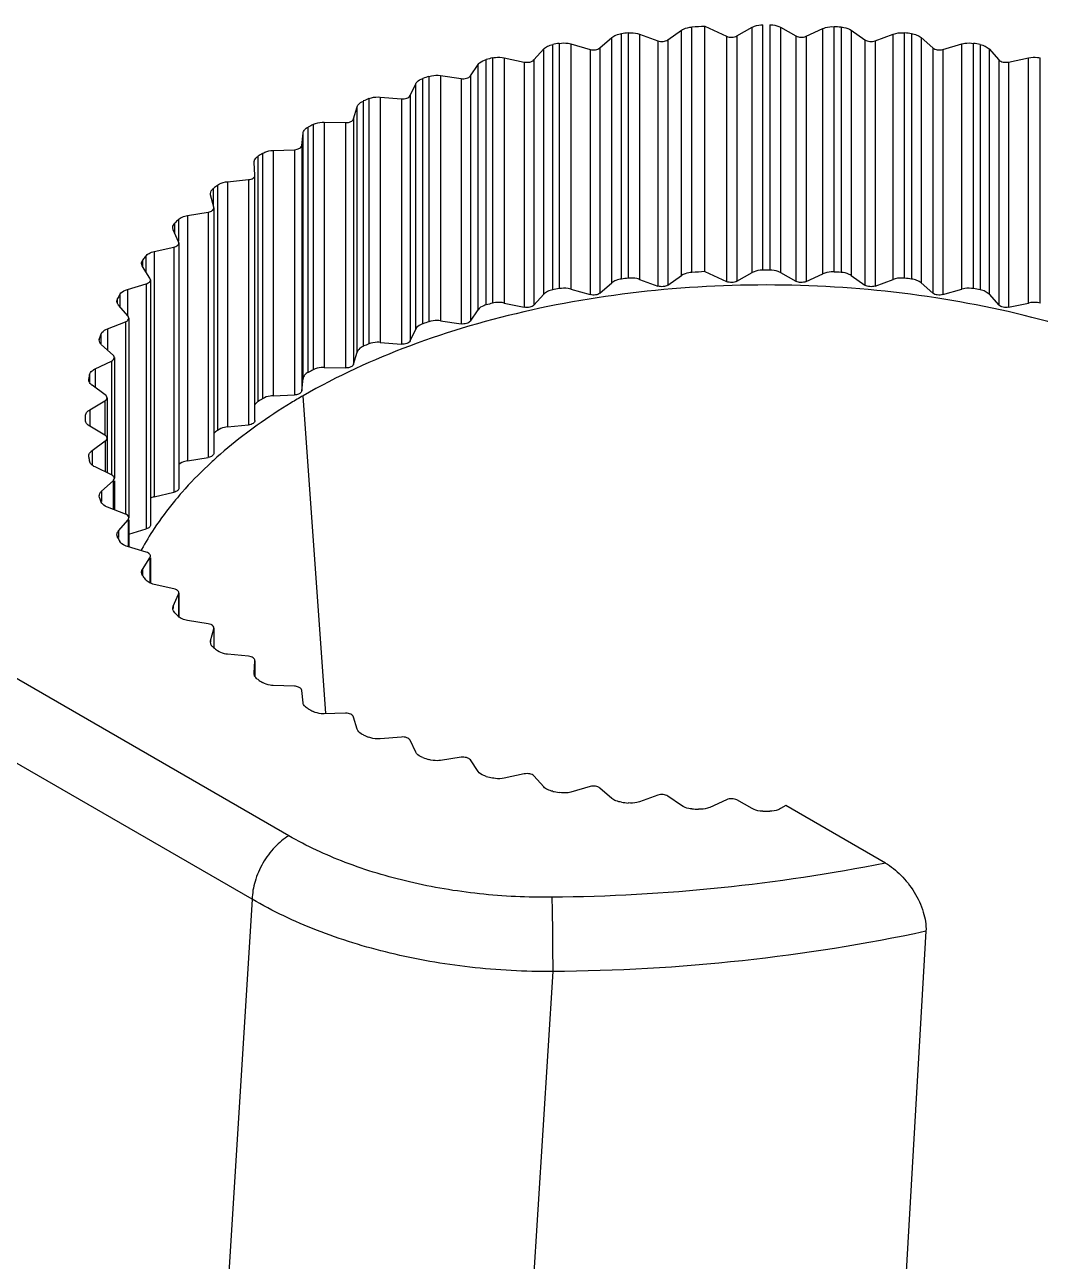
# Model space of a CAD drawing. Extents: x 0 to 781, y 0 to 572.
# Drawn here: x 656.82 to 676.43, y 366.66 to 390.54 of the extents above; entities that cross this region are included whole.
import ezdxf

# ---------------------------------------------------------------- set-up
doc = ezdxf.new("R2010")
doc.units = 0
doc.header["$LTSCALE"] = 10
doc.header["$MEASUREMENT"] = 0
doc.layers.get('0').update_dxf_attribs({"linetype": 'CONTINUOUS'})

msp = doc.modelspace()

# ---------------------------------------------------------------- linework, layer by layer
at = {"color": 7, "linetype": 'Continuous'}
for p, q in [((668.339, 385.627), (668.339, 390.363)), ((668.469, 390.379), (668.469, 385.643)), ((668.69, 390.355), (669.039, 390.227)), ((668.69, 390.355), (668.69, 385.62)), ((669.235, 390.245), (669.499, 390.429)), ((669.499, 385.693), (669.499, 390.429)), ((669.697, 385.755), (669.697, 390.491)), ((669.951, 390.506), (670.369, 390.314)), ((669.951, 385.77), (669.951, 390.506)), ((670.567, 390.32), (670.863, 390.487)), ((670.863, 385.751), (670.863, 390.487)), ((671.071, 385.801), (671.071, 390.537)), ((671.204, 390.537), (671.204, 385.801)), ((671.412, 390.487), (671.708, 390.32)), ((671.412, 390.487), (671.412, 385.751)), ((671.906, 390.314), (672.23, 390.462)), ((672.23, 385.727), (672.23, 390.462)), ((672.446, 385.763), (672.446, 390.499)), ((672.578, 390.491), (672.578, 385.755)), ((672.776, 390.429), (673.04, 390.245)), ((672.776, 390.429), (672.776, 385.693)), ((673.236, 390.227), (673.585, 390.355)), ((673.585, 385.62), (673.585, 390.355)), ((673.807, 385.643), (673.807, 390.379)), ((673.937, 390.363), (673.937, 385.627)), ((667.011, 385.417), (667.011, 390.153)), ((667.137, 390.177), (667.137, 385.441)), ((667.362, 390.167), (667.732, 390.061)), ((667.362, 390.167), (667.362, 385.431)), ((667.924, 390.09), (668.153, 390.289)), ((668.153, 385.554), (668.153, 390.289)), ((669.039, 390.227), (669.039, 385.492)), ((669.235, 390.245), (669.235, 385.51)), ((670.369, 390.314), (670.369, 385.578)), ((670.567, 390.32), (670.567, 385.584)), ((671.708, 390.32), (671.708, 385.584)), ((671.906, 390.314), (671.906, 385.578)), ((673.04, 390.245), (673.04, 385.51)), ((673.236, 390.227), (673.236, 385.492)), ((674.123, 390.289), (674.352, 390.09)), ((674.123, 390.289), (674.123, 385.554)), ((674.543, 390.061), (674.914, 390.167)), ((674.914, 385.431), (674.914, 390.167)), ((675.138, 385.441), (675.138, 390.177)), ((675.264, 390.153), (675.264, 385.417)), ((665.729, 385.129), (665.729, 389.865)), ((665.85, 389.896), (665.85, 385.16)), ((666.075, 389.899), (666.463, 389.816)), ((666.075, 389.899), (666.075, 385.164)), ((666.648, 389.857), (666.839, 390.069)), ((666.648, 389.857), (666.648, 385.122)), ((666.839, 385.333), (666.839, 390.069)), ((667.732, 390.061), (667.732, 385.325)), ((667.924, 390.09), (667.924, 385.355)), ((674.352, 390.09), (674.352, 385.355)), ((674.543, 390.061), (674.543, 385.325)), ((675.436, 390.069), (675.628, 389.857)), ((675.436, 390.069), (675.436, 385.333)), ((675.628, 389.857), (675.628, 385.122)), ((675.813, 389.816), (676.201, 389.9)), ((676.201, 385.164), (676.201, 389.9)), ((676.426, 385.16), (676.426, 389.896)), ((665.421, 389.549), (665.573, 389.771)), ((665.573, 385.035), (665.573, 389.771)), ((666.463, 389.816), (666.463, 385.081)), ((675.813, 389.816), (675.813, 385.081)), ((664.256, 389.167), (664.368, 389.397)), ((664.368, 384.662), (664.368, 389.397)), ((664.505, 384.765), (664.505, 389.5)), ((664.62, 389.539), (664.62, 384.803)), ((664.843, 389.556), (665.244, 389.497)), ((664.843, 389.556), (664.843, 384.82)), ((665.244, 389.497), (665.244, 384.761)), ((665.421, 389.549), (665.421, 384.813)), ((663.681, 389.14), (664.09, 389.105)), ((663.681, 389.14), (663.681, 384.404)), ((664.256, 389.167), (664.256, 384.432)), ((663.167, 388.718), (663.237, 388.953)), ((663.237, 384.218), (663.237, 388.953)), ((663.355, 384.328), (663.355, 389.064)), ((663.462, 389.109), (663.462, 384.373)), ((664.09, 389.105), (664.09, 384.369)), ((663.167, 388.718), (663.167, 383.982)), ((662.166, 388.205), (662.192, 388.444)), ((662.192, 383.708), (662.192, 388.444)), ((662.289, 383.825), (662.289, 388.561)), ((662.388, 388.612), (662.388, 383.876)), ((662.6, 388.656), (663.013, 388.646)), ((662.6, 388.656), (662.6, 383.92)), ((663.013, 388.646), (663.013, 383.91)), ((662.166, 388.205), (662.166, 383.47)), ((661.321, 383.26), (661.321, 387.996)), ((661.41, 388.053), (661.41, 383.317)), ((661.613, 388.109), (662.026, 388.124)), ((661.613, 388.109), (661.613, 383.374)), ((662.026, 388.124), (662.026, 383.389)), ((661.245, 387.874), (661.245, 387.881)), ((661.262, 387.635), (661.245, 387.874)), ((660.73, 387.506), (661.138, 387.546)), ((660.73, 387.506), (660.73, 382.771)), ((661.138, 387.546), (661.138, 382.81)), ((661.263, 382.896), (661.262, 387.635)), ((660.407, 387.25), (660.404, 387.275)), ((660.467, 387.013), (660.407, 387.25)), ((660.46, 387.041), (660.46, 387.376)), ((660.538, 387.438), (660.538, 382.702)), ((660.469, 387), (660.467, 387.013)), ((660.469, 387.001), (660.469, 382.265)), ((659.783, 386.774), (659.783, 386.361)), ((659.961, 386.853), (660.359, 386.917)), ((659.961, 386.853), (659.961, 382.117)), ((660.359, 386.917), (660.359, 382.182)), ((659.686, 386.578), (659.677, 386.622)), ((659.789, 386.347), (659.686, 386.578)), ((659.716, 386.511), (659.716, 386.707)), ((659.794, 386.325), (659.789, 386.347)), ((659.794, 386.326), (659.794, 381.59)), ((659.152, 386.067), (659.152, 385.773)), ((659.315, 386.157), (659.699, 386.245)), ((659.315, 386.157), (659.315, 381.422)), ((659.699, 386.245), (659.699, 381.509)), ((661.917, 374.878), (642.995, 385.802)), ((659.235, 385.644), (659.091, 385.868)), ((659.098, 385.868), (659.098, 385.997)), ((659.245, 385.613), (659.235, 385.644)), ((659.245, 385.614), (659.245, 380.878)), ((668.69, 385.62), (669.039, 385.492)), ((669.235, 385.51), (669.499, 385.693)), ((669.951, 385.77), (670.369, 385.578)), ((670.567, 385.584), (670.863, 385.751)), ((671.412, 385.751), (671.708, 385.584)), ((671.906, 385.578), (672.23, 385.727)), ((672.776, 385.693), (673.04, 385.51)), ((673.236, 385.492), (673.585, 385.62)), ((658.652, 385.327), (658.652, 385.097)), ((658.798, 385.426), (659.164, 385.537)), ((658.798, 385.426), (658.798, 384.927)), ((659.164, 385.537), (659.164, 380.801)), ((666.648, 385.122), (666.839, 385.333)), ((667.362, 385.431), (667.732, 385.325)), ((667.924, 385.355), (668.153, 385.554)), ((674.123, 385.554), (674.352, 385.355)), ((674.543, 385.325), (674.914, 385.431)), ((675.436, 385.333), (675.628, 385.122)), ((658.611, 385.153), (658.611, 385.254)), ((658.812, 384.911), (658.628, 385.124)), ((666.075, 385.164), (666.463, 385.081)), ((675.813, 385.081), (676.201, 385.164)), ((658.827, 384.872), (658.812, 384.911)), ((658.827, 384.872), (658.827, 381.017)), ((665.421, 384.813), (665.573, 385.035)), ((658.416, 384.668), (658.76, 384.8)), ((658.416, 384.668), (658.416, 384.254)), ((658.76, 384.8), (658.76, 381.089)), ((664.256, 384.432), (664.368, 384.662)), ((664.843, 384.82), (665.244, 384.761)), ((658.255, 384.45), (658.261, 384.486)), ((658.261, 384.45), (658.261, 384.486)), ((658.289, 384.56), (658.289, 384.373)), ((663.681, 384.404), (664.09, 384.369)), ((658.523, 384.156), (658.302, 384.358)), ((663.167, 383.982), (663.237, 384.218)), ((658.174, 383.891), (658.492, 384.043)), ((658.174, 383.891), (658.174, 383.533)), ((658.492, 384.043), (658.492, 381.846)), ((658.547, 384.11), (658.547, 381.779)), ((662.6, 383.92), (663.013, 383.91)), ((658.052, 383.683), (658.053, 383.7)), ((658.053, 383.683), (658.053, 383.7)), ((658.067, 383.776), (658.067, 383.633)), ((662.166, 383.47), (662.192, 383.708)), ((658.373, 383.388), (658.116, 383.575)), ((658.074, 383.103), (658.363, 383.274)), ((658.363, 383.274), (658.363, 382.615)), ((658.406, 383.334), (658.406, 381.888)), ((661.613, 383.374), (662.026, 383.389)), ((662.632, 377.236), (662.193, 383.373)), ((661.21, 373.653), (644.874, 383.085)), ((657.988, 382.945), (657.988, 382.983)), ((657.988, 382.906), (657.988, 382.945)), ((658.074, 383.103), (658.074, 382.786)), ((658.363, 382.615), (658.074, 382.786)), ((660.73, 382.771), (661.138, 382.81)), ((658.116, 382.314), (658.373, 382.501)), ((658.373, 382.501), (658.373, 381.903)), ((658.116, 382.314), (658.116, 382.036)), ((658.053, 382.189), (658.052, 382.206)), ((658.492, 381.846), (658.174, 381.998)), ((659.961, 382.117), (660.359, 382.182)), ((658.302, 381.531), (658.523, 381.733)), ((658.302, 381.531), (658.302, 381.329)), ((658.523, 381.733), (658.523, 381.18)), ((658.547, 381.733), (658.547, 381.171)), ((659.315, 381.422), (659.699, 381.509)), ((658.262, 381.404), (658.255, 381.439)), ((658.76, 381.089), (658.416, 381.221)), ((658.628, 380.765), (658.812, 380.978)), ((658.812, 380.978), (658.827, 381.017)), ((658.812, 380.978), (658.812, 380.463)), ((658.827, 380.978), (658.827, 380.463)), ((658.827, 380.699), (659.164, 380.801)), ((658.628, 380.765), (658.628, 380.635)), ((659.164, 380.352), (658.798, 380.463)), ((659.072, 380.402), (659.063, 380.386)), ((659.091, 380.022), (659.235, 380.245)), ((659.235, 380.245), (659.245, 380.276)), ((659.235, 380.245), (659.235, 379.76)), ((659.245, 380.245), (659.245, 379.755)), ((659.091, 380.022), (659.091, 379.904)), ((659.699, 379.644), (659.315, 379.732)), ((659.686, 379.311), (659.789, 379.542)), ((659.789, 379.542), (659.794, 379.564)), ((659.789, 379.542), (659.789, 379.115)), ((659.794, 379.563), (659.794, 379.115)), ((659.677, 379.268), (659.686, 379.311)), ((659.686, 379.311), (659.686, 379.268)), ((660.359, 378.972), (659.961, 379.036)), ((660.407, 378.639), (660.467, 378.876)), ((660.467, 378.876), (660.469, 378.889)), ((660.469, 378.888), (660.467, 378.513)), ((660.404, 378.614), (660.407, 378.639)), ((660.407, 378.639), (660.407, 378.614)), ((661.138, 378.343), (660.73, 378.383)), ((661.245, 378.015), (661.263, 378.254)), ((661.263, 378.258), (661.263, 377.954)), ((661.245, 378.015), (661.245, 378.007)), ((661.245, 378.008), (661.245, 378.015)), ((662.026, 377.765), (661.613, 377.78)), ((662.192, 377.445), (662.166, 377.684)), ((663.013, 377.243), (662.6, 377.233)), ((663.237, 376.936), (663.168, 377.171)), ((664.09, 376.784), (663.681, 376.749)), ((664.368, 376.492), (664.256, 376.722)), ((665.244, 376.393), (664.844, 376.333)), ((665.573, 376.119), (665.421, 376.341)), ((666.463, 376.073), (666.075, 375.99)), ((666.84, 375.82), (666.648, 376.032)), ((667.732, 375.828), (667.362, 375.722)), ((668.153, 375.6), (667.924, 375.799)), ((669.039, 375.662), (668.69, 375.534)), ((669.499, 375.46), (669.235, 375.644)), ((670.37, 375.575), (670.045, 375.427)), ((670.863, 375.402), (670.568, 375.569)), ((671.515, 375.46), (671.412, 375.402)), ((673.435, 374.352), (671.515, 375.46)), ((661.21, 373.653), (659.378, 344.472)), ((674.218, 373.034), (672.598, 345.235)), ((667.011, 372.256), (665.26, 344.361))]:
    msp.add_line(p, q, dxfattribs=at)
for centre, radius, start, end in [((671.059, 368.734), 21.799, 96.8246, 97.1682), ((671.129, 367.987), 22.549, 92.9955, 93.6406), ((671.148, 368.008), 22.528, 86.3595, 86.6957), ((671.217, 368.734), 21.799, 82.832, 83.1757), ((670.879, 369.882), 20.637, 100.4466, 100.803), ((671.396, 369.882), 20.637, 79.1973, 79.5538), ((670.548, 371.368), 19.114, 104.2284, 104.6035), ((670.042, 373.082), 17.327, 108.2346, 108.6351), ((669.357, 374.904), 15.38, 112.5396, 112.9734), ((668.511, 376.713), 13.382, 117.2294, 117.7052), ((667.54, 378.395), 11.439, 122.404, 122.9326), ((666.496, 379.861), 9.638, 128.1765, 128.7683), ((665.444, 381.047), 8.053, 134.6663, 135.3334), ((664.454, 381.923), 6.73, 141.9856, 142.738), ((671.138, 363.024), 22.777, 89.8332, 90.167), ((671.059, 363.998), 21.799, 96.8246, 97.1682), ((671.129, 363.251), 22.549, 92.9955, 93.6406), ((671.148, 363.272), 22.528, 86.3595, 86.6957), ((671.217, 363.998), 21.799, 82.832, 83.1757), ((663.596, 382.496), 5.697, 150.2098, 151.0504), ((670.879, 365.147), 20.637, 100.4466, 100.803), ((671.396, 365.146), 20.637, 79.1973, 79.5538), ((670.548, 366.632), 19.114, 104.2284, 104.6035), ((670.042, 368.346), 17.327, 108.2346, 108.6351), ((662.933, 382.808), 4.964, 159.3279, 160.2493), ((669.357, 370.169), 15.38, 112.5396, 112.9734), ((658.497, 384.11), 0.0497, 0.2339, 8.4286), ((662.514, 382.927), 4.528, 169.1926, 170.1728), ((668.511, 371.977), 13.382, 117.2294, 117.7052), ((667.54, 373.66), 11.439, 122.404, 122.9326), ((666.501, 375.118), 9.648, 128.1765, 128.7024), ((662.514, 382.962), 4.528, 189.8281, 190.8078), ((662.933, 383.081), 4.964, 199.7517, 200.6731), ((664.05, 377.687), 5.67, 146.5636, 151.3846), ((663.596, 383.393), 5.697, 208.9501, 209.7908), ((664.454, 383.966), 6.73, 217.2626, 218.015), ((665.444, 384.843), 8.053, 224.6671, 225.3343), ((666.496, 386.028), 9.639, 231.2319, 231.8242), ((667.54, 387.494), 11.439, 237.068, 237.5962), ((668.511, 389.177), 13.383, 242.2951, 242.7708), ((669.357, 390.985), 15.38, 247.0272, 247.4606), ((670.042, 392.807), 17.327, 251.3651, 251.7657), ((670.548, 394.522), 19.114, 255.3969, 255.772), ((670.879, 396.007), 20.637, 259.1973, 259.5538), ((671.059, 397.155), 21.799, 262.832, 263.1757), ((671.128, 397.881), 22.528, 266.3595, 266.6957), ((671.138, 398.129), 22.777, 269.8332, 270.167)]:
    msp.add_arc(centre, radius, start, end, dxfattribs=at)
for points, knots in [([(668.153, 390.289), (668.176, 390.31), (668.237, 390.343), (668.303, 390.358), (668.339, 390.363)], [0, 0, 0, 0, 0.462384, 1, 1, 1, 1]), ([(668.469, 390.379), (668.488, 390.381), (668.562, 390.385), (668.638, 390.374), (668.69, 390.355)], [0, 0, 0, 0, 0.256354, 1, 1, 1, 1]), ([(669.499, 390.429), (669.512, 390.438), (669.573, 390.473), (669.643, 390.487), (669.697, 390.491)], [0, 0, 0, 0, 0.22526, 1, 1, 1, 1]), ([(670.863, 390.487), (670.877, 390.495), (670.943, 390.525), (671.016, 390.536), (671.071, 390.537)], [0, 0, 0, 0, 0.229687, 1, 1, 1, 1]), ([(671.204, 390.537), (671.223, 390.536), (671.295, 390.532), (671.367, 390.513), (671.412, 390.487)], [0, 0, 0, 0, 0.266698, 1, 1, 1, 1]), ([(672.23, 390.462), (672.246, 390.47), (672.315, 390.495), (672.39, 390.502), (672.446, 390.499)], [0, 0, 0, 0, 0.234341, 1, 1, 1, 1]), ([(672.578, 390.491), (672.597, 390.49), (672.666, 390.481), (672.735, 390.458), (672.776, 390.429)], [0, 0, 0, 0, 0.271916, 1, 1, 1, 1]), ([(673.585, 390.355), (673.602, 390.361), (673.674, 390.382), (673.75, 390.385), (673.807, 390.379)], [0, 0, 0, 0, 0.239142, 1, 1, 1, 1]), ([(673.937, 390.363), (673.973, 390.358), (674.039, 390.343), (674.099, 390.31), (674.123, 390.289)], [0, 0, 0, 0, 0.537615, 1, 1, 1, 1]), ([(666.839, 390.069), (666.859, 390.091), (666.914, 390.128), (666.977, 390.147), (667.011, 390.153)], [0, 0, 0, 0, 0.456608, 1, 1, 1, 1]), ([(667.137, 390.177), (667.193, 390.187), (667.271, 390.188), (667.344, 390.172), (667.362, 390.167)], [0, 0, 0, 0, 0.755954, 1, 1, 1, 1]), ([(669.039, 390.227), (669.072, 390.215), (669.141, 390.208), (669.209, 390.227), (669.235, 390.245)], [0, 0, 0, 0, 0.518854, 1, 1, 1, 1]), ([(670.369, 390.314), (670.401, 390.3), (670.47, 390.289), (670.538, 390.304), (670.567, 390.32)], [0, 0, 0, 0, 0.506294, 1, 1, 1, 1]), ([(671.708, 390.32), (671.737, 390.304), (671.806, 390.289), (671.875, 390.3), (671.906, 390.314)], [0, 0, 0, 0, 0.493707, 1, 1, 1, 1]), ([(673.04, 390.245), (673.067, 390.227), (673.135, 390.208), (673.203, 390.215), (673.236, 390.227)], [0, 0, 0, 0, 0.481147, 1, 1, 1, 1]), ([(674.914, 390.167), (674.931, 390.172), (675.005, 390.188), (675.082, 390.187), (675.138, 390.177)], [0, 0, 0, 0, 0.244046, 1, 1, 1, 1]), ([(675.264, 390.153), (675.299, 390.147), (675.361, 390.128), (675.416, 390.091), (675.436, 390.069)], [0, 0, 0, 0, 0.543391, 1, 1, 1, 1]), ([(665.573, 389.771), (665.581, 389.781), (665.622, 389.827), (665.682, 389.852), (665.729, 389.865)], [0, 0, 0, 0, 0.215133, 1, 1, 1, 1]), ([(665.85, 389.896), (665.868, 389.9), (665.942, 389.914), (666.019, 389.911), (666.075, 389.899)], [0, 0, 0, 0, 0.246253, 1, 1, 1, 1]), ([(666.463, 389.816), (666.497, 389.809), (666.563, 389.809), (666.628, 389.835), (666.648, 389.857)], [0, 0, 0, 0, 0.543581, 1, 1, 1, 1]), ([(667.732, 390.061), (667.766, 390.051), (667.834, 390.048), (667.9, 390.07), (667.924, 390.09)], [0, 0, 0, 0, 0.531318, 1, 1, 1, 1]), ([(674.352, 390.09), (674.375, 390.07), (674.442, 390.048), (674.509, 390.051), (674.543, 390.061)], [0, 0, 0, 0, 0.468683, 1, 1, 1, 1]), ([(675.628, 389.857), (675.648, 389.835), (675.712, 389.809), (675.778, 389.809), (675.813, 389.816)], [0, 0, 0, 0, 0.45642, 1, 1, 1, 1]), ([(676.201, 389.9), (676.256, 389.911), (676.333, 389.914), (676.408, 389.9), (676.426, 389.896)], [0, 0, 0, 0, 0.753746, 1, 1, 1, 1]), ([(664.368, 389.397), (664.373, 389.408), (664.407, 389.457), (664.462, 389.486), (664.505, 389.5)], [0, 0, 0, 0, 0.213929, 1, 1, 1, 1]), ([(664.62, 389.539), (664.637, 389.544), (664.71, 389.563), (664.787, 389.564), (664.843, 389.556)], [0, 0, 0, 0, 0.241312, 1, 1, 1, 1]), ([(665.244, 389.497), (665.279, 389.491), (665.343, 389.494), (665.405, 389.525), (665.421, 389.549)], [0, 0, 0, 0, 0.555465, 1, 1, 1, 1]), ([(663.462, 389.109), (663.478, 389.116), (663.549, 389.139), (663.625, 389.145), (663.681, 389.14)], [0, 0, 0, 0, 0.236462, 1, 1, 1, 1]), ([(664.09, 389.105), (664.125, 389.102), (664.187, 389.108), (664.245, 389.143), (664.256, 389.167)], [0, 0, 0, 0, 0.566681, 1, 1, 1, 1]), ([(663.237, 388.953), (663.24, 388.965), (663.264, 389.015), (663.315, 389.047), (663.355, 389.064)], [0, 0, 0, 0, 0.214705, 1, 1, 1, 1]), ([(663.013, 388.646), (663.031, 388.646), (663.066, 388.648), (663.122, 388.665), (663.16, 388.694), (663.167, 388.718)], [0, 0, 0, 0, 0.299927, 0.5783, 1, 1, 1, 1]), ([(662.192, 388.444), (662.194, 388.467), (662.22, 388.517), (662.264, 388.547), (662.289, 388.561)], [0, 0, 0, 0, 0.447869, 1, 1, 1, 1]), ([(662.388, 388.612), (662.403, 388.62), (662.47, 388.648), (662.544, 388.657), (662.6, 388.656)], [0, 0, 0, 0, 0.231735, 1, 1, 1, 1]), ([(662.026, 388.124), (662.043, 388.125), (662.073, 388.129), (662.111, 388.143), (662.146, 388.163), (662.164, 388.188), (662.166, 388.205)], [0, 0, 0, 0, 0.305491, 0.517196, 0.704234, 1, 1, 1, 1]), ([(661.245, 387.881), (661.245, 387.903), (661.262, 387.95), (661.299, 387.982), (661.321, 387.996)], [0, 0, 0, 0, 0.454204, 1, 1, 1, 1]), ([(661.41, 388.053), (661.423, 388.062), (661.487, 388.094), (661.558, 388.107), (661.613, 388.109)], [0, 0, 0, 0, 0.227194, 1, 1, 1, 1]), ([(660.538, 387.438), (660.55, 387.447), (660.608, 387.484), (660.677, 387.501), (660.73, 387.506)], [0, 0, 0, 0, 0.222947, 1, 1, 1, 1]), ([(661.138, 387.546), (661.154, 387.548), (661.186, 387.554), (661.226, 387.572), (661.255, 387.598), (661.263, 387.621), (661.263, 387.631)], [0, 0, 0, 0, 0.307897, 0.581853, 0.809116, 1, 1, 1, 1]), ([(660.404, 387.275), (660.404, 387.293), (660.416, 387.333), (660.444, 387.363), (660.46, 387.376)], [0, 0, 0, 0, 0.463396, 1, 1, 1, 1]), ([(660.359, 386.917), (660.374, 386.92), (660.402, 386.927), (660.437, 386.945), (660.462, 386.97), (660.469, 386.991), (660.469, 387)], [0, 0, 0, 0, 0.306832, 0.578401, 0.805467, 1, 1, 1, 1]), ([(659.783, 386.774), (659.804, 386.795), (659.862, 386.83), (659.926, 386.847), (659.961, 386.853)], [0, 0, 0, 0, 0.459101, 1, 1, 1, 1]), ([(659.677, 386.622), (659.677, 386.637), (659.685, 386.669), (659.705, 386.695), (659.716, 386.707)], [0, 0, 0, 0, 0.472543, 1, 1, 1, 1]), ([(659.699, 386.245), (659.712, 386.248), (659.736, 386.256), (659.767, 386.274), (659.788, 386.297), (659.794, 386.316), (659.794, 386.325)], [0, 0, 0, 0, 0.305006, 0.574274, 0.801606, 1, 1, 1, 1]), ([(659.152, 386.067), (659.169, 386.09), (659.221, 386.129), (659.281, 386.15), (659.315, 386.157)], [0, 0, 0, 0, 0.453723, 1, 1, 1, 1]), ([(659.072, 385.928), (659.072, 385.934), (659.075, 385.959), (659.086, 385.982), (659.098, 385.997)], [0, 0, 0, 0, 0.239746, 1, 1, 1, 1]), ([(659.091, 385.868), (659.088, 385.872), (659.078, 385.891), (659.072, 385.912), (659.072, 385.928)], [0, 0, 0, 0, 0.263217, 1, 1, 1, 1]), ([(671.071, 385.801), (671.052, 385.801), (670.981, 385.797), (670.909, 385.777), (670.863, 385.751)], [0, 0, 0, 0, 0.266698, 1, 1, 1, 1]), ([(671.412, 385.751), (671.398, 385.759), (671.332, 385.789), (671.259, 385.801), (671.204, 385.801)], [0, 0, 0, 0, 0.229688, 1, 1, 1, 1]), ([(659.164, 385.537), (659.176, 385.54), (659.196, 385.549), (659.223, 385.566), (659.24, 385.588), (659.245, 385.605), (659.245, 385.613)], [0, 0, 0, 0, 0.302287, 0.569267, 0.797361, 1, 1, 1, 1]), ([(668.339, 385.627), (668.303, 385.622), (668.237, 385.607), (668.176, 385.574), (668.153, 385.554)], [0, 0, 0, 0, 0.537616, 1, 1, 1, 1]), ([(668.69, 385.62), (668.673, 385.626), (668.602, 385.646), (668.525, 385.65), (668.469, 385.643)], [0, 0, 0, 0, 0.239143, 1, 1, 1, 1]), ([(669.697, 385.755), (669.678, 385.754), (669.609, 385.746), (669.541, 385.722), (669.499, 385.693)], [0, 0, 0, 0, 0.271917, 1, 1, 1, 1]), ([(670.567, 385.584), (670.538, 385.568), (670.47, 385.553), (670.401, 385.564), (670.369, 385.578)], [0, 0, 0, 0, 0.493706, 1, 1, 1, 1]), ([(671.906, 385.578), (671.875, 385.564), (671.806, 385.553), (671.737, 385.568), (671.708, 385.584)], [0, 0, 0, 0, 0.506293, 1, 1, 1, 1]), ([(672.446, 385.763), (672.427, 385.764), (672.354, 385.764), (672.279, 385.749), (672.23, 385.727)], [0, 0, 0, 0, 0.261501, 1, 1, 1, 1]), ([(672.776, 385.693), (672.764, 385.702), (672.703, 385.737), (672.632, 385.752), (672.578, 385.755)], [0, 0, 0, 0, 0.225261, 1, 1, 1, 1]), ([(673.807, 385.643), (673.788, 385.645), (673.713, 385.65), (673.637, 385.639), (673.585, 385.62)], [0, 0, 0, 0, 0.256354, 1, 1, 1, 1]), ([(674.123, 385.554), (674.099, 385.574), (674.039, 385.607), (673.973, 385.622), (673.937, 385.627)], [0, 0, 0, 0, 0.462385, 1, 1, 1, 1]), ([(658.652, 385.327), (658.658, 385.338), (658.696, 385.385), (658.753, 385.413), (658.798, 385.426)], [0, 0, 0, 0, 0.214259, 1, 1, 1, 1]), ([(680.963, 382.809), (680.377, 383.226), (679.406, 383.774), (678.012, 384.355), (676.461, 384.87), (674.383, 385.321), (671.791, 385.555), (669.17, 385.476), (666.633, 385.09), (664.287, 384.41), (662.848, 383.751), (662.193, 383.373)], [0, 0, 0, 0, 0.109998, 0.169185, 0.230752, 0.359555, 0.493152, 0.62771, 0.759363, 0.884434, 1, 1, 1, 1]), ([(667.011, 385.417), (666.977, 385.411), (666.914, 385.392), (666.859, 385.355), (666.839, 385.333)], [0, 0, 0, 0, 0.543392, 1, 1, 1, 1]), ([(667.362, 385.431), (667.344, 385.436), (667.271, 385.452), (667.193, 385.451), (667.137, 385.441)], [0, 0, 0, 0, 0.244046, 1, 1, 1, 1]), ([(667.924, 385.355), (667.9, 385.334), (667.834, 385.312), (667.766, 385.315), (667.732, 385.325)], [0, 0, 0, 0, 0.468682, 1, 1, 1, 1]), ([(669.235, 385.51), (669.209, 385.491), (669.141, 385.473), (669.072, 385.48), (669.039, 385.492)], [0, 0, 0, 0, 0.481146, 1, 1, 1, 1]), ([(673.236, 385.492), (673.203, 385.48), (673.135, 385.473), (673.067, 385.491), (673.04, 385.51)], [0, 0, 0, 0, 0.518853, 1, 1, 1, 1]), ([(674.543, 385.325), (674.509, 385.315), (674.442, 385.312), (674.375, 385.334), (674.352, 385.355)], [0, 0, 0, 0, 0.531317, 1, 1, 1, 1]), ([(675.138, 385.441), (675.082, 385.451), (675.005, 385.452), (674.931, 385.436), (674.914, 385.431)], [0, 0, 0, 0, 0.755954, 1, 1, 1, 1]), ([(675.436, 385.333), (675.416, 385.355), (675.361, 385.392), (675.299, 385.411), (675.264, 385.417)], [0, 0, 0, 0, 0.456609, 1, 1, 1, 1]), ([(658.597, 385.201), (658.597, 385.215), (658.601, 385.234), (658.609, 385.25), (658.611, 385.254)], [0, 0, 0, 0, 0.739859, 1, 1, 1, 1]), ([(658.628, 385.124), (658.623, 385.13), (658.606, 385.153), (658.597, 385.181), (658.597, 385.201)], [0, 0, 0, 0, 0.270872, 1, 1, 1, 1]), ([(665.729, 385.129), (665.712, 385.124), (665.654, 385.106), (665.598, 385.071), (665.573, 385.035)], [0, 0, 0, 0, 0.286816, 1, 1, 1, 1]), ([(666.075, 385.164), (666.019, 385.176), (665.942, 385.178), (665.868, 385.165), (665.85, 385.16)], [0, 0, 0, 0, 0.753747, 1, 1, 1, 1]), ([(666.648, 385.122), (666.628, 385.1), (666.563, 385.073), (666.497, 385.073), (666.463, 385.081)], [0, 0, 0, 0, 0.456419, 1, 1, 1, 1]), ([(675.813, 385.081), (675.778, 385.073), (675.712, 385.073), (675.648, 385.1), (675.628, 385.122)], [0, 0, 0, 0, 0.54358, 1, 1, 1, 1]), ([(676.426, 385.16), (676.408, 385.165), (676.333, 385.178), (676.256, 385.176), (676.201, 385.164)], [0, 0, 0, 0, 0.246254, 1, 1, 1, 1]), ([(658.76, 384.8), (658.779, 384.807), (658.81, 384.823), (658.827, 384.857), (658.827, 384.872)], [0, 0, 0, 0, 0.566163, 1, 1, 1, 1]), ([(658.289, 384.56), (658.293, 384.572), (658.322, 384.621), (658.375, 384.652), (658.416, 384.668)], [0, 0, 0, 0, 0.214072, 1, 1, 1, 1]), ([(664.505, 384.765), (664.489, 384.759), (664.436, 384.737), (664.386, 384.699), (664.368, 384.662)], [0, 0, 0, 0, 0.290857, 1, 1, 1, 1]), ([(664.843, 384.82), (664.825, 384.823), (664.75, 384.83), (664.673, 384.82), (664.62, 384.803)], [0, 0, 0, 0, 0.254085, 1, 1, 1, 1]), ([(665.421, 384.813), (665.405, 384.79), (665.343, 384.759), (665.279, 384.756), (665.244, 384.761)], [0, 0, 0, 0, 0.444535, 1, 1, 1, 1]), ([(658.302, 384.358), (658.288, 384.37), (658.265, 384.398), (658.255, 384.434), (658.255, 384.45)], [0, 0, 0, 0, 0.531506, 1, 1, 1, 1]), ([(663.681, 384.404), (663.662, 384.406), (663.588, 384.408), (663.513, 384.394), (663.462, 384.373)], [0, 0, 0, 0, 0.259205, 1, 1, 1, 1]), ([(664.256, 384.432), (664.245, 384.408), (664.187, 384.372), (664.125, 384.366), (664.09, 384.369)], [0, 0, 0, 0, 0.433319, 1, 1, 1, 1]), ([(658.546, 384.117), (658.546, 384.12), (658.542, 384.135), (658.532, 384.148), (658.523, 384.156)], [0, 0, 0, 0, 0.23267, 1, 1, 1, 1]), ([(663.355, 384.328), (663.34, 384.322), (663.291, 384.298), (663.247, 384.255), (663.237, 384.218)], [0, 0, 0, 0, 0.293776, 1, 1, 1, 1]), ([(658.067, 383.776), (658.071, 383.8), (658.101, 383.848), (658.147, 383.878), (658.174, 383.891)], [0, 0, 0, 0, 0.446804, 1, 1, 1, 1]), ([(658.492, 384.043), (658.507, 384.05), (658.533, 384.067), (658.547, 384.097), (658.547, 384.11)], [0, 0, 0, 0, 0.558331, 1, 1, 1, 1]), ([(662.6, 383.92), (662.581, 383.921), (662.509, 383.918), (662.436, 383.901), (662.388, 383.876)], [0, 0, 0, 0, 0.264382, 1, 1, 1, 1]), ([(663.167, 383.982), (663.16, 383.958), (663.122, 383.929), (663.066, 383.913), (663.031, 383.91), (663.013, 383.91)], [0, 0, 0, 0, 0.4217, 0.700073, 1, 1, 1, 1]), ([(658.077, 383.613), (658.073, 383.618), (658.059, 383.639), (658.052, 383.664), (658.052, 383.683)], [0, 0, 0, 0, 0.267582, 1, 1, 1, 1]), ([(662.289, 383.825), (662.264, 383.812), (662.22, 383.781), (662.194, 383.731), (662.192, 383.708)], [0, 0, 0, 0, 0.552131, 1, 1, 1, 1]), ([(658.116, 383.575), (658.112, 383.578), (658.098, 383.589), (658.085, 383.602), (658.077, 383.613)], [0, 0, 0, 0, 0.263811, 1, 1, 1, 1]), ([(662.166, 383.47), (662.165, 383.459), (662.15, 383.428), (662.098, 383.398), (662.051, 383.39), (662.026, 383.389)], [0, 0, 0, 0, 0.190154, 0.552154, 1, 1, 1, 1]), ([(658.363, 383.274), (658.375, 383.281), (658.396, 383.297), (658.406, 383.323), (658.406, 383.334)], [0, 0, 0, 0, 0.549459, 1, 1, 1, 1]), ([(658.403, 383.351), (658.402, 383.354), (658.395, 383.369), (658.383, 383.381), (658.373, 383.388)], [0, 0, 0, 0, 0.22884, 1, 1, 1, 1]), ([(661.321, 383.26), (661.315, 383.256), (661.291, 383.239), (661.271, 383.218), (661.26, 383.2)], [0, 0, 0, 0, 0.272705, 1, 1, 1, 1]), ([(662.193, 383.373), (662.115, 383.328), (661.812, 383.149), (661.518, 382.955), (661.304, 382.803)], [0, 0, 0, 0, 0.25522, 1, 1, 1, 1]), ([(661.613, 383.374), (661.594, 383.373), (661.524, 383.366), (661.453, 383.345), (661.41, 383.317)], [0, 0, 0, 0, 0.269596, 1, 1, 1, 1]), ([(657.988, 382.983), (657.988, 383.006), (658.008, 383.057), (658.049, 383.089), (658.074, 383.103)], [0, 0, 0, 0, 0.450308, 1, 1, 1, 1]), ([(658.027, 382.821), (658.016, 382.833), (657.996, 382.859), (657.988, 382.891), (657.988, 382.906)], [0, 0, 0, 0, 0.52735, 1, 1, 1, 1]), ([(658.074, 382.786), (658.069, 382.789), (658.053, 382.799), (658.037, 382.811), (658.027, 382.821)], [0, 0, 0, 0, 0.263154, 1, 1, 1, 1]), ([(661.304, 382.803), (661.236, 382.754), (660.969, 382.558), (660.713, 382.35), (660.529, 382.186)], [0, 0, 0, 0, 0.255517, 1, 1, 1, 1]), ([(660.73, 382.771), (660.711, 382.769), (660.644, 382.758), (660.577, 382.733), (660.538, 382.702)], [0, 0, 0, 0, 0.274803, 1, 1, 1, 1]), ([(661.263, 382.896), (661.263, 382.885), (661.255, 382.862), (661.226, 382.837), (661.186, 382.818), (661.154, 382.812), (661.138, 382.81)], [0, 0, 0, 0, 0.190884, 0.418147, 0.692103, 1, 1, 1, 1]), ([(658.399, 382.58), (658.397, 382.583), (658.388, 382.598), (658.374, 382.609), (658.363, 382.615)], [0, 0, 0, 0, 0.227103, 1, 1, 1, 1]), ([(658.373, 382.501), (658.383, 382.508), (658.398, 382.523), (658.406, 382.545), (658.406, 382.555)], [0, 0, 0, 0, 0.539917, 1, 1, 1, 1]), ([(658.052, 382.206), (658.052, 382.226), (658.066, 382.27), (658.098, 382.3), (658.116, 382.314)], [0, 0, 0, 0, 0.459302, 1, 1, 1, 1]), ([(660.469, 382.265), (660.469, 382.255), (660.462, 382.234), (660.437, 382.21), (660.402, 382.191), (660.374, 382.184), (660.359, 382.182)], [0, 0, 0, 0, 0.194533, 0.421599, 0.693168, 1, 1, 1, 1]), ([(658.174, 381.998), (658.147, 382.011), (658.101, 382.041), (658.071, 382.089), (658.067, 382.113)], [0, 0, 0, 0, 0.553196, 1, 1, 1, 1]), ([(659.961, 382.117), (659.944, 382.115), (659.885, 382.102), (659.826, 382.076), (659.792, 382.047)], [0, 0, 0, 0, 0.276277, 1, 1, 1, 1]), ([(660.529, 382.186), (660.469, 382.132), (660.234, 381.918), (660.013, 381.69), (659.857, 381.513)], [0, 0, 0, 0, 0.255832, 1, 1, 1, 1]), ([(658.535, 381.813), (658.533, 381.816), (658.521, 381.83), (658.505, 381.84), (658.492, 381.846)], [0, 0, 0, 0, 0.227019, 1, 1, 1, 1]), ([(658.523, 381.733), (658.527, 381.736), (658.539, 381.749), (658.547, 381.767), (658.547, 381.779)], [0, 0, 0, 0, 0.277481, 1, 1, 1, 1]), ([(658.547, 381.779), (658.547, 381.782), (658.546, 381.794), (658.54, 381.806), (658.535, 381.813)], [0, 0, 0, 0, 0.24047, 1, 1, 1, 1]), ([(658.255, 381.439), (658.255, 381.455), (658.265, 381.491), (658.288, 381.519), (658.302, 381.531)], [0, 0, 0, 0, 0.468494, 1, 1, 1, 1]), ([(659.857, 381.513), (659.807, 381.456), (659.616, 381.232), (659.439, 380.994), (659.318, 380.811)], [0, 0, 0, 0, 0.255674, 1, 1, 1, 1]), ([(659.794, 381.589), (659.794, 381.581), (659.788, 381.562), (659.767, 381.539), (659.736, 381.52), (659.712, 381.512), (659.699, 381.509)], [0, 0, 0, 0, 0.198394, 0.425726, 0.694994, 1, 1, 1, 1]), ([(658.416, 381.221), (658.401, 381.227), (658.35, 381.25), (658.303, 381.291), (658.289, 381.329)], [0, 0, 0, 0, 0.292653, 1, 1, 1, 1]), ([(659.315, 381.422), (659.308, 381.42), (659.285, 381.414), (659.261, 381.406), (659.244, 381.399)], [0, 0, 0, 0, 0.257963, 1, 1, 1, 1]), ([(658.809, 381.059), (658.806, 381.062), (658.792, 381.075), (658.774, 381.084), (658.76, 381.089)], [0, 0, 0, 0, 0.228114, 1, 1, 1, 1]), ([(658.827, 381.017), (658.827, 381.021), (658.826, 381.036), (658.817, 381.05), (658.809, 381.059)], [0, 0, 0, 0, 0.235744, 1, 1, 1, 1]), ([(659.245, 380.877), (659.245, 380.869), (659.24, 380.852), (659.223, 380.831), (659.196, 380.813), (659.176, 380.805), (659.164, 380.801)], [0, 0, 0, 0, 0.202639, 0.430733, 0.697713, 1, 1, 1, 1]), ([(658.597, 380.688), (658.597, 380.694), (658.6, 380.722), (658.614, 380.748), (658.628, 380.765)], [0, 0, 0, 0, 0.237621, 1, 1, 1, 1]), ([(658.611, 380.635), (658.609, 380.639), (658.601, 380.656), (658.597, 380.674), (658.597, 380.688)], [0, 0, 0, 0, 0.260142, 1, 1, 1, 1]), ([(658.798, 380.463), (658.781, 380.468), (658.726, 380.488), (658.673, 380.525), (658.652, 380.562)], [0, 0, 0, 0, 0.289166, 1, 1, 1, 1]), ([(659.218, 380.325), (659.214, 380.328), (659.198, 380.34), (659.179, 380.348), (659.164, 380.352)], [0, 0, 0, 0, 0.229994, 1, 1, 1, 1]), ([(659.245, 380.276), (659.245, 380.285), (659.239, 380.304), (659.226, 380.318), (659.218, 380.325)], [0, 0, 0, 0, 0.464994, 1, 1, 1, 1]), ([(659.098, 379.892), (659.094, 379.897), (659.08, 379.918), (659.072, 379.943), (659.072, 379.961)], [0, 0, 0, 0, 0.267373, 1, 1, 1, 1]), ([(659.072, 379.961), (659.072, 379.966), (659.074, 379.988), (659.083, 380.008), (659.091, 380.022)], [0, 0, 0, 0, 0.242249, 1, 1, 1, 1]), ([(659.315, 379.732), (659.281, 379.74), (659.221, 379.76), (659.169, 379.799), (659.152, 379.822)], [0, 0, 0, 0, 0.546276, 1, 1, 1, 1]), ([(659.757, 379.62), (659.753, 379.623), (659.735, 379.633), (659.715, 379.64), (659.699, 379.644)], [0, 0, 0, 0, 0.232373, 1, 1, 1, 1]), ([(659.794, 379.564), (659.794, 379.574), (659.786, 379.597), (659.768, 379.613), (659.757, 379.62)], [0, 0, 0, 0, 0.456038, 1, 1, 1, 1]), ([(659.717, 379.182), (659.705, 379.194), (659.685, 379.22), (659.677, 379.252), (659.677, 379.268)], [0, 0, 0, 0, 0.527458, 1, 1, 1, 1]), ([(659.961, 379.036), (659.926, 379.042), (659.862, 379.059), (659.804, 379.094), (659.783, 379.115)], [0, 0, 0, 0, 0.540899, 1, 1, 1, 1]), ([(660.422, 378.951), (660.417, 378.954), (660.397, 378.963), (660.376, 378.969), (660.359, 378.972)], [0, 0, 0, 0, 0.235056, 1, 1, 1, 1]), ([(660.469, 378.889), (660.469, 378.901), (660.458, 378.928), (660.435, 378.944), (660.422, 378.951)], [0, 0, 0, 0, 0.447248, 1, 1, 1, 1]), ([(660.46, 378.513), (660.444, 378.526), (660.416, 378.556), (660.404, 378.596), (660.404, 378.614)], [0, 0, 0, 0, 0.536605, 1, 1, 1, 1]), ([(660.73, 378.383), (660.711, 378.385), (660.644, 378.395), (660.577, 378.421), (660.538, 378.451)], [0, 0, 0, 0, 0.274802, 1, 1, 1, 1]), ([(661.263, 378.258), (661.263, 378.268), (661.255, 378.291), (661.226, 378.317), (661.186, 378.335), (661.154, 378.341), (661.138, 378.343)], [0, 0, 0, 0, 0.190883, 0.418146, 0.692103, 1, 1, 1, 1]), ([(661.321, 377.893), (661.299, 377.907), (661.262, 377.939), (661.245, 377.987), (661.245, 378.008)], [0, 0, 0, 0, 0.545796, 1, 1, 1, 1]), ([(661.613, 377.78), (661.594, 377.78), (661.524, 377.787), (661.454, 377.808), (661.41, 377.836)], [0, 0, 0, 0, 0.269596, 1, 1, 1, 1]), ([(662.166, 377.684), (662.165, 377.695), (662.15, 377.725), (662.098, 377.755), (662.051, 377.764), (662.026, 377.765)], [0, 0, 0, 0, 0.190154, 0.552154, 1, 1, 1, 1]), ([(662.29, 377.328), (662.264, 377.342), (662.22, 377.372), (662.195, 377.422), (662.192, 377.445)], [0, 0, 0, 0, 0.552131, 1, 1, 1, 1]), ([(662.6, 377.233), (662.581, 377.233), (662.509, 377.235), (662.436, 377.253), (662.388, 377.277)], [0, 0, 0, 0, 0.264381, 1, 1, 1, 1]), ([(663.168, 377.171), (663.16, 377.195), (663.122, 377.224), (663.066, 377.241), (663.031, 377.244), (663.013, 377.243)], [0, 0, 0, 0, 0.421701, 0.700073, 1, 1, 1, 1]), ([(663.355, 376.825), (663.34, 376.831), (663.292, 376.856), (663.248, 376.899), (663.237, 376.936)], [0, 0, 0, 0, 0.293776, 1, 1, 1, 1]), ([(663.681, 376.749), (663.662, 376.748), (663.588, 376.746), (663.513, 376.759), (663.462, 376.78)], [0, 0, 0, 0, 0.259204, 1, 1, 1, 1]), ([(664.256, 376.722), (664.245, 376.746), (664.187, 376.782), (664.125, 376.787), (664.09, 376.784)], [0, 0, 0, 0, 0.43332, 1, 1, 1, 1]), ([(664.505, 376.389), (664.489, 376.394), (664.436, 376.416), (664.386, 376.455), (664.368, 376.492)], [0, 0, 0, 0, 0.290856, 1, 1, 1, 1]), ([(664.844, 376.333), (664.825, 376.33), (664.75, 376.324), (664.673, 376.333), (664.62, 376.351)], [0, 0, 0, 0, 0.254084, 1, 1, 1, 1]), ([(665.421, 376.341), (665.405, 376.364), (665.343, 376.395), (665.279, 376.398), (665.244, 376.393)], [0, 0, 0, 0, 0.444536, 1, 1, 1, 1]), ([(665.729, 376.025), (665.712, 376.029), (665.654, 376.048), (665.598, 376.083), (665.573, 376.119)], [0, 0, 0, 0, 0.286816, 1, 1, 1, 1]), ([(666.648, 376.032), (666.628, 376.054), (666.563, 376.08), (666.497, 376.08), (666.463, 376.073)], [0, 0, 0, 0, 0.45642, 1, 1, 1, 1]), ([(666.075, 375.99), (666.019, 375.978), (665.942, 375.975), (665.868, 375.989), (665.85, 375.993)], [0, 0, 0, 0, 0.753746, 1, 1, 1, 1]), ([(667.011, 375.736), (666.977, 375.743), (666.914, 375.761), (666.859, 375.798), (666.84, 375.82)], [0, 0, 0, 0, 0.543391, 1, 1, 1, 1]), ([(667.924, 375.799), (667.901, 375.819), (667.834, 375.841), (667.766, 375.838), (667.732, 375.828)], [0, 0, 0, 0, 0.468683, 1, 1, 1, 1]), ([(667.362, 375.722), (667.344, 375.717), (667.271, 375.701), (667.193, 375.702), (667.137, 375.712)], [0, 0, 0, 0, 0.244046, 1, 1, 1, 1]), ([(668.339, 375.526), (668.303, 375.531), (668.237, 375.546), (668.176, 375.579), (668.153, 375.6)], [0, 0, 0, 0, 0.537615, 1, 1, 1, 1]), ([(668.69, 375.534), (668.673, 375.528), (668.602, 375.507), (668.525, 375.504), (668.469, 375.511)], [0, 0, 0, 0, 0.239142, 1, 1, 1, 1]), ([(669.235, 375.644), (669.209, 375.662), (669.141, 375.681), (669.072, 375.674), (669.039, 375.662)], [0, 0, 0, 0, 0.481147, 1, 1, 1, 1]), ([(670.568, 375.569), (670.539, 375.585), (670.47, 375.6), (670.401, 375.589), (670.37, 375.575)], [0, 0, 0, 0, 0.493707, 1, 1, 1, 1]), ([(669.697, 375.398), (669.678, 375.399), (669.609, 375.408), (669.541, 375.431), (669.499, 375.46)], [0, 0, 0, 0, 0.271916, 1, 1, 1, 1]), ([(670.045, 375.427), (670.03, 375.42), (669.961, 375.394), (669.885, 375.387), (669.829, 375.39)], [0, 0, 0, 0, 0.234341, 1, 1, 1, 1]), ([(671.071, 375.353), (671.052, 375.353), (670.981, 375.357), (670.909, 375.376), (670.863, 375.402)], [0, 0, 0, 0, 0.266698, 1, 1, 1, 1]), ([(671.412, 375.402), (671.398, 375.394), (671.333, 375.364), (671.259, 375.353), (671.204, 375.353)], [0, 0, 0, 0, 0.229687, 1, 1, 1, 1]), ([(661.917, 374.878), (661.816, 374.82), (661.626, 374.66), (661.405, 374.357), (661.253, 374.014), (661.21, 373.769), (661.21, 373.653)], [0, 0, 0, 0, 0.237246, 0.499998, 0.762752, 1, 1, 1, 1]), ([(666.995, 373.69), (666.528, 373.686), (665.603, 373.73), (664.263, 373.954), (663.024, 374.325), (662.264, 374.678), (661.917, 374.878)], [0, 0, 0, 0, 0.265914, 0.525345, 0.771807, 1, 1, 1, 1]), ([(673.435, 374.352), (672.386, 374.14), (670.246, 373.819), (668.085, 373.7), (666.995, 373.69)], [0, 0, 0, 0, 0.495297, 1, 1, 1, 1]), ([(673.435, 374.352), (673.544, 374.289), (673.754, 374.12), (674.005, 373.797), (674.179, 373.427), (674.225, 373.159), (674.218, 373.034)], [0, 0, 0, 0, 0.237127, 0.499923, 0.764912, 1, 1, 1, 1]), ([(667.011, 372.256), (666.477, 372.253), (665.421, 372.31), (663.889, 372.575), (662.474, 373.01), (661.606, 373.42), (661.21, 373.653)], [0, 0, 0, 0, 0.265533, 0.524809, 0.771389, 1, 1, 1, 1]), ([(666.995, 373.69), (667.001, 373.466), (667.007, 372.988), (667.011, 372.51), (667.011, 372.256)], [0, 0, 0, 0, 0.468734, 1, 1, 1, 1]), ([(674.218, 373.034), (673.048, 372.782), (670.654, 372.402), (668.234, 372.265), (667.011, 372.256)], [0, 0, 0, 0, 0.494617, 1, 1, 1, 1])]:
    msp.add_open_spline(points, degree=3, knots=knots, dxfattribs=at)
for points in [[(658.406, 383.334), (658.406, 383.34), (658.405, 383.345), (658.403, 383.351)], [(658.406, 382.555), (658.406, 382.563), (658.403, 382.572), (658.399, 382.58)]]:
    msp.add_open_spline(points, degree=3, dxfattribs=at)

doc.saveas('drawing.dxf')
